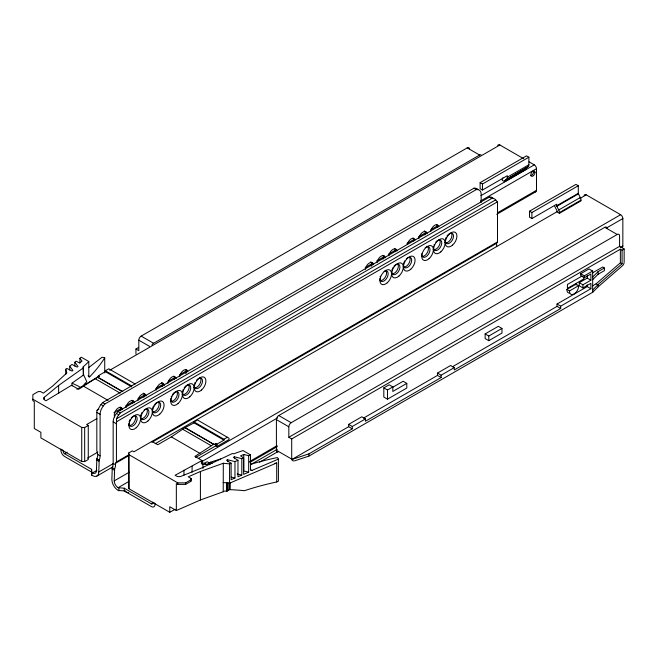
<?xml version="1.0" encoding="UTF-8"?>
<svg xmlns="http://www.w3.org/2000/svg" width="657" height="657" viewBox="0 0 657 657"><rect width="100%" height="100%" fill="white"/><g stroke="black" fill="none" stroke-linecap="round" stroke-linejoin="round"><path stroke-width="0.99" d="M79.916 363.124L79.916 358.279L81.296 357.203L88.802 361.531L88.794 376.19A1.799 0.731 -71.7 0 0 88.867 376.699M251.015 464.203A214.461 123.82 0 0 1 277.435 457.535L278.404 459.087L252.017 470.42A1.856 1.215 -52.2 0 1 250.514 469.558L250.531 454.907L248.666 455.703L248.666 472.178L243.632 474.338L243.632 457.872L241.817 458.652L241.817 475.118L237.974 476.768L237.974 460.294L234.968 461.592L234.968 478.058L231.124 479.709L231.124 463.242L229.613 463.891L223.298 463.259L223.224 491.74L224.595 491.091L227.133 491.083L227.133 482.558M98.353 377.29L98.402 375.697L105.366 371.673L131.728 386.891M195.77 457.387L215.718 445.873L215.792 443.475L216.966 444.148L223.938 440.124L223.938 439.221L194.07 421.975L194.07 422.878L223.938 440.124M215.718 445.873L216.892 446.546L216.966 444.148M223.298 491.748L200.41 499.985L176.339 510.538L176.339 483.552L177.792 484.39L185.635 484.39L190.859 481.367L191.072 478.468L188.231 476.834L200.41 471.496L223.298 463.259M190.859 481.367L191.072 478.468M227.133 491.083L229.531 489.662A5.502 1.79 20.5 0 1 230.172 489.662A253.684 82.56 20.5 0 1 244.56 490.672A210.996 121.816 0 0 1 276.712 481.967L278.404 481.244L278.404 459.087M63.228 450.472L63.228 451.458A1.848 1.068 60 0 0 64.534 453.716L91.61 469.353L91.701 472.424L92.506 472.892A5.543 3.203 60 0 0 96.431 470.626L96.858 458.75A9.247 5.338 -60 0 0 97.737 454.472L96.825 450.612L96.825 412.432A9.247 5.338 -60 0 1 97.047 410.354A11.448 2.571 -39.4 0 1 98.649 408.58A9.247 5.338 -60 0 1 101.006 404.54L102.525 402.651L474.026 188.165L475.545 188.296A9.247 5.338 -60 0 1 477.902 189.627M91.61 469.353L91.701 475.142L92.506 475.611A8.878 5.125 60 0 0 98.78 471.981L99.215 460.105A9.247 5.338 -60 0 0 100.094 455.827L100.094 414.321A9.247 5.338 -60 0 1 103.363 405.895L104.874 404.006L476.382 189.52L477.894 189.659A9.247 5.338 -60 0 1 481.162 194.308L481.162 202.405M128.871 454.751L116.429 461.928L115.517 463.3L115.517 464.737A9.247 5.338 -60 0 1 114.638 469.016L114.211 480.891A5.543 3.203 60 0 0 118.129 487.683L124.255 488.2L151.34 503.837A1.848 1.068 60 0 0 152.646 503.081L152.646 502.096L154.995 503.459L154.995 504.436A5.174 2.989 60 0 1 151.34 506.555L124.255 490.919L118.129 490.401A8.878 5.125 60 0 1 111.854 479.528L112.29 467.653A9.247 5.338 -60 0 0 113.16 463.374L113.16 421.868A9.247 5.338 -60 0 1 116.429 413.442L117.948 411.553L489.457 197.067L490.968 197.207A9.247 5.338 -60 0 1 492.988 198.143M151.939 442.276L496.593 243.295L497.505 241.916L497.505 203.744A9.247 5.338 -60 0 0 497.283 201.921A11.448 8.984 86.3 0 0 495.682 199.892A9.247 5.338 -60 0 0 493.325 198.562L490.968 197.207M592.433 272.942L602.724 267.005L604.424 267.982L604.424 270.61L598.133 274.24L592.663 279.668L592.663 290.041L598.133 284.514L622.072 263.777L622.072 250.169L624.15 248.97L624.15 262.176M624.068 262.931A3.326 1.922 -60 0 1 622.368 265.839L598.133 286.822L592.778 292.217L309.028 456.04L294.689 460.82M116.429 461.928L116.429 423.757A9.247 5.338 -60 0 1 116.65 421.679A11.448 8.984 86.3 0 1 116.429 418.846A9.247 5.338 -60 0 1 118.786 414.805L120.305 412.916L491.806 198.43L493.325 198.562M83.989 384.575L86.765 381.651L83.636 374.917L83.225 366.828A214.461 123.82 0 0 0 88.802 361.531M452.377 366.803L557.037 306.384L557.037 304.043L560.692 306.154L590.881 288.727L590.881 283.298L582.915 287.897L579.26 285.787L579.26 282.699L582.915 284.81L590.881 280.211L590.881 273.994L584.344 277.763L580.689 275.653L580.689 273.731L589.001 268.927L592.663 271.045L592.663 277.04L598.133 271.612L604.424 267.982M88.679 367.624L102.032 357.26L104.726 357.819A214.461 123.82 0 0 1 89.746 376.732L89.557 376.888A1.938 0.788 -72.3 0 1 89.221 377.019A1.864 0.756 -72 0 1 88.867 376.699M592.532 285.894L596.063 283.849L620.372 262.8L620.372 249.192L622.072 250.169M502.958 177.784A4.254 2.456 60 0 0 502.277 179.591L502.277 180.346L504.633 181.702L504.633 180.946A0.928 0.534 60 0 1 504.781 180.56L528.195 166.566A4.254 2.456 60 0 0 528.885 164.759L528.885 157.212L526.528 155.857L480.119 182.646L480.119 188.682L482.476 190.045L507.311 175.706L507.311 177.209A4.254 2.456 60 0 1 506.629 179.024M504.781 180.56L528.195 166.566M44.282 399.3L44.282 397.263L58.629 385.429L83.636 367.715M65.741 374.359L65.741 369.283L66.866 368.405L72.065 371.074L72.894 370.425L69.724 366.187L71.958 364.446L77.156 367.115L77.986 366.475L74.816 362.229L76.171 361.186L79.637 362.96L82.026 361.104L79.916 358.279M72.024 385.971L72.024 383.146L83.636 374.917M44.282 397.263A3.696 2.135 0 0 0 44.692 399.998L45.998 400.754L71.597 385.224L78.684 389.314L97.564 377.077L122.785 391.638M151.956 441.397L157.737 444.74L171.337 436.889L185.093 427.608L214.018 444.493L215.792 443.475M201.108 462.906L204.565 463.218L207.062 461.772L209.353 462.758L206.807 464.507L201.995 464.261L201.995 460.508L194.907 456.418L213.788 444.181M135.942 354.049L135.942 349.015L138.816 350.674L138.816 340.186A3.326 1.922 -60 0 1 141.173 336.105L467.209 147.874A3.326 1.922 -60 0 1 469.303 148.145M135.942 349.015L138.611 347.479M105.366 371.673L105.366 370.762L108.783 368.791L135.145 384.008M151.931 345.032A3.326 1.922 -60 0 1 153.59 343.274L479.626 155.044A3.326 1.922 -60 0 1 481.014 154.765M76.853 389.248L99.067 376.42M109.735 370.261L499.895 145L523.695 158.748M97.564 377.077L99.568 376.371L98.402 375.697M480.119 182.646L482.476 184.009L528.885 157.212M97.047 410.354L98.821 409.336M507.311 177.209L528.885 164.759M504.633 180.946L526.2 168.496A0.928 0.534 60 0 1 526.347 168.102M504.633 181.702L526.2 169.251L526.2 168.496M480.949 195.638L534.272 164.858A3.145 1.815 60 0 1 536.498 168.701L536.498 190.3A3.145 1.815 60 0 1 534.626 191.745M96.965 418.575L86.658 424.529L88.268 425.457L88.268 459.522L84.671 461.592L81.731 461.485L40.89 437.899L40.89 432.331L34.295 428.528L34.295 401.542L32.85 400.704L32.85 394.668L38.081 391.654L40.479 391.531L43.321 393.165L52.568 386.135L66.833 372.93L65.741 369.283M32.85 399.201L81.731 427.42L84.671 427.535L88.268 425.457M113.965 412.645L121.069 408.547M125.503 405.985L132.607 401.887M137.937 398.807L145.033 394.709M155.684 388.558L163.675 383.951M168.118 381.389L174.327 377.8M179.657 374.72L185.865 371.139M365.177 267.613L372.281 263.514M376.716 260.952L383.819 256.854M388.254 254.292L396.245 249.676M406.897 243.525L414 239.427M418.435 236.865L426.426 232.25M430.861 229.687L437.077 226.098M480.571 200.993L536.498 168.701M116.429 418.846L495.674 199.892M116.65 421.679L497.283 201.921M64.534 453.716L67.195 452.18M497.439 212.843L536.498 190.3M496.741 214.313L535.849 191.737M87.521 458.093L97.827 452.139M559.403 213.328L559.403 212.572A4.254 2.456 60 0 0 558.721 209.977L556.873 206.306A0.928 0.534 60 0 1 556.725 205.74L556.725 204.237L531.891 218.576L529.534 217.212L529.534 211.176L575.943 184.387L578.3 185.742L578.3 193.289A0.928 0.534 60 0 0 578.447 193.856L580.295 197.527A4.254 2.456 60 0 1 580.977 200.122L580.977 200.878L559.403 213.328L557.054 211.973L557.054 211.217A0.928 0.534 60 0 0 556.906 210.651L555.058 206.98A4.254 2.456 60 0 1 554.483 205.395M529.534 211.176L531.891 212.54L578.3 185.742M92.506 472.892L96.949 470.322M556.725 205.74L578.3 193.289M175.099 509.347L169.752 512.296L128.903 488.718L128.715 452.96L132.312 450.883L133.913 451.811L497.505 241.916M556.873 206.306L578.447 193.856M98.78 471.981L112.996 463.776M115.517 463.3L128.838 455.613M96.949 476.046L112.93 466.815M558.721 209.977L580.295 197.527M155.2 443.713L557.801 211.275M580.016 198.447L586.241 194.858L620.619 214.708A3.145 1.815 60 0 1 622.844 218.551L622.844 246.03A3.145 1.815 60 0 1 621.924 247.574M194.07 421.975L197.486 420.004L229.014 438.203L229.055 439.525L216.892 446.546M185.093 427.608L194.07 422.878M559.403 212.572L580.977 200.122M114.211 480.891L129.306 472.169M118.129 487.683L128.788 481.532M223.938 439.221L227.355 437.25M198.471 458.43L620.619 214.708M201.995 460.508L175.099 475.282L176.405 476.038A3.696 2.135 0 0 0 181.143 476.276L201.633 467.998L232.323 453.56L233.859 453.798A214.461 123.82 0 0 1 243.024 450.571L250.531 454.907M278.396 451.802A3.326 1.922 -60 0 1 276.408 450.267L276.408 419.626A3.326 1.922 -60 0 1 278.765 415.544L604.801 227.314A3.326 1.922 -60 0 1 607.125 228.258M201.568 461.772L277.615 417.868M606.871 227.774L622.844 218.551M128.715 452.96L128.903 454.652L177.792 482.879L185.635 482.879L190.859 479.856M291.182 422.714L617.219 234.483A3.326 1.922 -60 0 1 619.576 235.838L619.576 246.334L288.834 437.283L288.834 426.795A3.326 1.922 -60 0 1 291.182 422.714L278.765 415.544M151.34 503.837L153.114 502.81M249.57 461.534L277.123 445.627M620.175 247.566L622.844 246.03M249.808 462.462L277.361 446.555M288.834 437.283L291.708 438.942L620.372 249.192M250.703 464.622L277.344 449.248M383.819 387.885L389.149 384.805L392.812 386.916L392.812 391.449L406.79 383.376L406.79 388.024L387.482 399.177L383.819 397.066L383.819 387.885L387.482 389.995L392.812 386.916M259.589 462.216L278.231 451.449M582.045 276.039L567.426 284.473L567.426 288.398L583.769 278.962L583.769 277.008M580.689 273.731L584.344 275.841L592.663 271.045M392.648 387.318L403.127 381.265L406.79 383.376M485.129 333.92L498.31 326.315L501.973 328.426L501.973 333.074L488.792 340.679L485.129 338.569L485.129 333.92L488.792 336.031L501.973 328.426M566.901 289.441L576.033 284.169L578.645 285.68A6.471 3.737 -60 0 1 574.078 293.958A6.471 3.737 -60 0 1 569.512 290.944L566.901 289.441A6.471 3.737 -60 0 0 569.307 293.071M579.26 282.699L587.227 278.1L590.881 280.211M569.512 290.944L578.645 285.68M293.901 460.984L292.464 460.656L291.741 459.547L348.637 426.705L348.637 424.381L361.777 416.793L365.44 418.903L365.44 421.227L441.126 377.529L441.126 375.204L454.266 367.616L454.266 369.948L560.692 308.503L560.692 306.154M363.535 418.098L437.472 375.418L437.472 373.094L450.603 365.506L454.266 367.616M557.037 304.043L587.227 286.608L590.881 288.727M348.637 424.381L352.3 426.492L365.44 418.903M291.708 438.942L291.708 459.095A3.326 1.922 -60 0 0 291.741 459.547L309.028 453.798L352.3 428.816L352.3 426.492M234.968 461.592L227.626 459.76L226.509 460.237L231.124 463.242M241.817 458.652L234.475 456.82L233.358 457.297L237.974 460.294M248.666 455.703L243.772 454.488L240.552 455.868L243.632 457.872M276.712 481.967L276.712 462.947L229.613 483.174L223.224 482.534M210.552 464.039L210.552 462.158L220.662 458.964M248.666 472.178L243.772 470.954L243.772 454.488M237.226 473.976L241.817 475.118M231.297 477.146L234.968 478.058M72.024 383.146L79.382 386.62M528.984 161.803L534.272 164.858M533.689 171.682L534.995 172.438M467.209 147.874L479.626 155.044M604.801 227.314L617.219 234.483M619.576 246.334L624.15 248.97M620.372 262.8L622.072 263.777M475.545 188.296L477.894 189.659M474.026 188.165L476.382 189.52M489.457 197.067L491.806 198.43M596.063 283.849L597.862 284.892M557.037 306.384L560.692 308.503M437.472 373.094L441.126 375.204M437.472 375.418L441.126 377.529M348.637 426.705L352.3 428.816M141.173 336.105L153.59 343.274M138.816 340.186L149.468 346.329M276.408 419.626L288.834 426.795M276.408 450.267L291.708 459.095M105.366 370.762L131.728 385.979M97.803 377.397L122.153 391.457M185.323 427.929L214.018 444.493M94.961 378.588L120.182 393.141M182.482 429.111L211.184 445.684M88.112 375.796L89.746 376.732M250.383 469.476L252.017 470.42M83.809 386.357L108.159 400.417M171.337 436.889L200.032 453.453M102.525 402.651L104.874 404.006M117.948 411.553L120.305 412.916M204.565 463.218L206.807 464.507M101.006 404.54L103.363 405.895M116.429 413.442L118.786 414.805M96.825 412.432L100.094 414.321M113.16 421.868L116.429 423.757M97.737 454.472L100.094 455.827M113.16 463.374L115.517 464.737M96.858 458.75L99.215 460.105M112.29 467.653L114.638 469.016M96.431 459.859L98.78 461.222M111.854 468.769L114.211 470.125M176.339 510.538L169.752 506.728L169.752 512.296M62.44 450.02L60.871 449.117L60.871 450.094A5.174 2.989 60 0 0 64.534 456.434L91.61 472.071M210.552 462.158L212.219 463.341M598.133 271.612L598.133 274.24M598.133 284.514L598.133 286.822M592.778 276.975L592.778 279.603M592.778 289.975L592.778 292.217M587.227 275.431L587.227 278.1M587.227 284.801L587.227 286.608M584.344 275.841L584.344 277.763M582.915 284.81L582.915 287.897M531.891 212.54L531.891 218.576M496.593 243.295L496.593 244.724A9.247 5.338 -60 0 0 496.733 246.211M488.792 336.031L488.792 340.679M482.476 184.009L482.476 190.045M387.482 389.995L387.482 399.177M309.028 453.798L309.028 456.04M234.475 456.82L234.475 458.758M230.172 482.788L230.172 489.662M229.613 463.891L229.531 489.662M228.193 482.911L228.193 490.459M227.626 459.76L227.626 461.699M226.731 482.911L226.731 491.091M209.353 462.758L209.353 464.745M202.923 464.343L202.923 468.441M200.41 471.496L200.41 499.985M192.09 466.232L192.09 472.235M185.635 482.879L185.635 484.39M183.968 470.166L183.968 475.175M177.792 482.879L177.792 484.39M128.903 454.652L128.903 488.718M124.255 488.2L124.255 490.919M118.933 488.151L118.933 490.861M104.726 357.819L104.726 372.921M91.701 472.424L91.701 475.142M84.671 427.535L84.671 461.592M83.225 366.828L83.225 375.615M81.731 427.42L81.731 461.485M74.816 362.229L74.816 366.105M69.724 366.187L69.724 370.063M58.629 385.429L58.629 393.576M497.776 145.558A3.145 1.815 60 0 1 499.895 145M533.287 170.492A2.957 1.708 -60 0 1 533.459 170.721M533.656 172.077A2.957 1.708 -60 0 1 530.642 175.591M469.451 148.457A3.326 1.922 -60 0 1 469.533 148.819M388.854 255.762A5.823 3.359 -60 0 1 392.927 249.405A5.823 3.359 -60 0 1 396.992 251.064M186.235 370.77A8.229 4.747 -60 0 1 185.668 373.094M394.685 248.535A5.823 3.359 -60 0 1 395.424 251.647M412.99 237.974A5.823 3.359 -60 0 1 413.721 241.086M413.705 239.444A8.229 4.747 -60 0 1 413.491 240.585M425.465 232.644A8.229 4.747 -60 0 1 424.907 234.968M414.189 240.183A8.229 4.747 -60 0 1 413.976 239.279M424.332 230.853A5.823 3.359 -60 0 1 425.49 234.294M437.233 225.852A8.229 4.747 -60 0 1 437.02 227.002M425.958 233.391A8.229 4.747 -60 0 1 425.744 232.488M436.519 224.382A5.823 3.359 -60 0 1 437.258 227.494M407.307 244.388A5.823 3.359 -60 0 1 411.225 238.836A5.823 3.359 -60 0 1 415.142 239.862M418.92 238.409A5.823 3.359 -60 0 1 422.993 232.044A5.823 3.359 -60 0 1 427.058 233.711M430.688 231.609A5.823 3.359 -60 0 1 434.753 225.252A5.823 3.359 -60 0 1 438.827 226.92M370.737 261.798A5.823 3.359 -60 0 1 371.739 266.052M371.944 262.504A8.229 4.747 -60 0 1 371.304 265.913M383.704 255.704A8.229 4.747 -60 0 1 383.072 259.121M372.141 263.432A8.229 4.747 -60 0 1 372.076 262.422M382.924 255.327A5.823 3.359 -60 0 1 383.655 258.439M365.325 269.354A5.823 3.359 -60 0 1 369.39 262.989A5.823 3.359 -60 0 1 373.455 264.656M377.093 262.554A5.823 3.359 -60 0 1 381.159 256.197A5.823 3.359 -60 0 1 385.224 257.864M395.399 250.005A8.229 4.747 -60 0 1 395.185 251.155M384.123 257.544A8.229 4.747 -60 0 1 383.836 255.63M132.706 400.622A8.229 4.747 -60 0 1 132.427 402.864M121.143 408.35A8.229 4.747 -60 0 1 121.069 407.34M144.474 393.83A8.229 4.747 -60 0 1 143.842 397.247M133.125 402.454A8.229 4.747 -60 0 1 132.837 400.548M174.466 377.561A8.229 4.747 -60 0 1 174.253 378.711M163.191 385.101A8.229 4.747 -60 0 1 162.903 383.187M114.72 416.932A5.823 3.359 -60 0 1 117.118 408.868A5.823 3.359 -60 0 1 122.457 409.566M126.095 407.471A5.823 3.359 -60 0 1 130.16 401.115A5.823 3.359 -60 0 1 134.225 402.774M137.855 400.68A5.823 3.359 -60 0 1 141.92 394.315A5.823 3.359 -60 0 1 145.994 395.982M156.161 390.11A5.823 3.359 -60 0 1 160.226 383.754A5.823 3.359 -60 0 1 164.291 385.413M167.921 383.318A5.823 3.359 -60 0 1 171.994 376.962A5.823 3.359 -60 0 1 176.06 378.621M179.69 376.527A5.823 3.359 -60 0 1 183.755 370.17A5.823 3.359 -60 0 1 187.828 371.829M185.857 369.735A5.823 3.359 -60 0 1 186.103 373.225M162.772 383.261A8.229 4.747 -60 0 1 162.139 386.677M173.752 376.091A5.823 3.359 -60 0 1 174.491 379.204M161.573 382.555A5.823 3.359 -60 0 1 162.722 385.996M143.267 393.124A5.823 3.359 -60 0 1 144.425 396.565M131.917 400.244A5.823 3.359 -60 0 1 132.657 403.357M120.945 407.414A8.229 4.747 -60 0 1 120.305 410.83M120.157 407.036A5.823 3.359 -60 0 1 120.888 410.149M584.122 195.408A3.145 1.815 60 0 1 586.241 194.858M274.749 463.374A210.996 121.816 0 0 1 276.712 462.947M576.033 284.169A6.471 3.737 -60 0 1 576.025 285.039M409.664 257.429A5.823 3.359 -60 0 1 408.416 264.155A5.823 3.359 -60 0 1 403.086 266.75M406.289 258.825A5.823 3.359 -60 0 1 411.635 259.523A5.823 3.359 -60 0 1 407.562 267.366A5.823 3.359 -60 0 1 403.497 264.221M403.644 263.408A5.823 3.359 -60 0 1 403.899 262.57M404.236 261.741A5.823 3.359 -60 0 1 404.655 260.936M196.525 380.214A5.823 3.359 -60 0 1 202.372 379.845A5.823 3.359 -60 0 1 198.611 388A5.823 3.359 -60 0 1 194.332 384.977M194.727 383.335A5.823 3.359 -60 0 1 195.063 382.505M425.219 247.722A5.823 3.359 -60 0 1 429.982 249.422A5.823 3.359 -60 0 1 425.654 256.92A5.823 3.359 -60 0 1 421.802 253.651M435.763 242.096A5.823 3.359 -60 0 1 441.611 241.727A5.823 3.359 -60 0 1 437.849 249.882A5.823 3.359 -60 0 1 433.563 246.86M433.965 245.217A5.823 3.359 -60 0 1 434.302 244.379M446.982 236.011A5.823 3.359 -60 0 1 453.314 234.73A5.823 3.359 -60 0 1 449.396 243.213A5.823 3.359 -60 0 1 445.479 239.255M445.725 238.417A5.823 3.359 -60 0 1 446.07 237.588M427.97 246.868A5.823 3.359 -60 0 1 426.722 253.594A5.823 3.359 -60 0 1 421.383 256.181M439.393 239.633A5.823 3.359 -60 0 1 438.736 246.416A5.823 3.359 -60 0 1 433.152 249.389M451.162 232.841A5.823 3.359 -60 0 1 450.505 239.624A5.823 3.359 -60 0 1 444.92 242.597M384.033 271.448A5.823 3.359 -60 0 1 388.156 273.821A5.823 3.359 -60 0 1 384.033 280.958A5.823 3.359 -60 0 1 379.918 278.576M380.116 276.991A5.823 3.359 -60 0 1 380.362 276.162M393.929 266.249A5.823 3.359 -60 0 1 399.719 265.674A5.823 3.359 -60 0 1 396.442 273.731A5.823 3.359 -60 0 1 391.679 271.784M391.884 270.199A5.823 3.359 -60 0 1 392.13 269.37M392.467 268.532A5.823 3.359 -60 0 1 392.886 267.728M385.38 270.249A5.823 3.359 -60 0 1 385.593 276.572A5.823 3.359 -60 0 1 380.042 280.539M397.559 263.786A5.823 3.359 -60 0 1 397.14 270.183A5.823 3.359 -60 0 1 391.81 273.747M184.215 387.72A5.823 3.359 -60 0 1 190.546 386.439A5.823 3.359 -60 0 1 186.629 394.923A5.823 3.359 -60 0 1 182.72 390.956M182.966 390.127A5.823 3.359 -60 0 1 183.303 389.297M131.162 417.959A5.823 3.359 -60 0 1 136.952 417.384A5.823 3.359 -60 0 1 133.675 425.44A5.823 3.359 -60 0 1 128.92 423.494M129.117 421.901A5.823 3.359 -60 0 1 129.363 421.071M129.7 420.242A5.823 3.359 -60 0 1 130.119 419.429M134.8 415.487A5.823 3.359 -60 0 1 134.143 422.279A5.823 3.359 -60 0 1 128.55 425.251M144.154 409.993A5.823 3.359 -60 0 1 148.909 411.693A5.823 3.359 -60 0 1 144.581 419.191A5.823 3.359 -60 0 1 140.729 415.922M140.885 415.109A5.823 3.359 -60 0 1 141.132 414.28M141.469 413.45A5.823 3.359 -60 0 1 141.887 412.637M146.897 409.139A5.823 3.359 -60 0 1 145.903 415.487A5.823 3.359 -60 0 1 140.812 418.657M154.699 404.367A5.823 3.359 -60 0 1 160.546 403.998A5.823 3.359 -60 0 1 156.785 412.153A5.823 3.359 -60 0 1 152.498 409.13M152.646 408.317A5.823 3.359 -60 0 1 153.656 405.845M158.329 401.903A5.823 3.359 -60 0 1 157.91 408.301A5.823 3.359 -60 0 1 152.58 411.865M172.446 394.512A5.823 3.359 -60 0 1 178.712 393.034A5.823 3.359 -60 0 1 175.296 401.443A5.823 3.359 -60 0 1 170.804 398.561M171.198 396.918A5.823 3.359 -60 0 1 171.534 396.089M176.626 391.334A5.823 3.359 -60 0 1 175.969 398.126A5.823 3.359 -60 0 1 170.385 401.099M188.395 384.542A5.823 3.359 -60 0 1 188.198 390.545A5.823 3.359 -60 0 1 183.196 394.578M182.646 394.504A5.823 3.359 -60 0 1 182.153 394.307M199.744 377.422A5.823 3.359 -60 0 1 199.744 384.148A5.823 3.359 -60 0 1 193.922 387.515M128.723 492.61A3.696 2.135 0 0 1 125.019 490.475M533.443 175.665A2.957 1.708 -60 0 0 534.379 171.083A2.957 1.708 -60 0 0 530.881 174.187A2.957 1.708 -60 0 0 533.443 175.665M201.6 389.979A8.229 4.747 -60 0 0 204.212 377.233A8.229 4.747 -60 0 0 194.48 385.864A8.229 4.747 -60 0 0 201.6 389.979M410.773 269.214A8.229 4.747 -60 0 0 413.376 256.468A8.229 4.747 -60 0 0 403.644 265.1A8.229 4.747 -60 0 0 410.773 269.214M429.07 258.644A8.229 4.747 -60 0 0 431.682 245.907A8.229 4.747 -60 0 0 421.95 254.53A8.229 4.747 -60 0 0 429.07 258.644M440.839 251.853A8.229 4.747 -60 0 0 443.442 239.107A8.229 4.747 -60 0 0 433.71 247.738A8.229 4.747 -60 0 0 440.839 251.853M452.607 245.061A8.229 4.747 -60 0 0 455.211 232.315A8.229 4.747 -60 0 0 445.479 240.947A8.229 4.747 -60 0 0 452.607 245.061M387.236 282.797A8.229 4.747 -60 0 0 389.847 270.052A8.229 4.747 -60 0 0 380.116 278.683A8.229 4.747 -60 0 0 387.236 282.797M399.004 276.006A8.229 4.747 -60 0 0 401.616 263.26A8.229 4.747 -60 0 0 391.876 271.891A8.229 4.747 -60 0 0 399.004 276.006M189.84 396.771A8.229 4.747 -60 0 0 192.444 384.025A8.229 4.747 -60 0 0 182.712 392.656A8.229 4.747 -60 0 0 189.84 396.771M159.774 414.124A8.229 4.747 -60 0 0 162.378 401.386A8.229 4.747 -60 0 0 152.646 410.017A8.229 4.747 -60 0 0 159.774 414.124M148.006 420.923A8.229 4.747 -60 0 0 150.609 408.178A8.229 4.747 -60 0 0 140.877 416.809A8.229 4.747 -60 0 0 148.006 420.923M178.072 403.562A8.229 4.747 -60 0 0 180.683 390.816A8.229 4.747 -60 0 0 170.951 399.448A8.229 4.747 -60 0 0 178.072 403.562M136.237 427.715A8.229 4.747 -60 0 0 138.849 414.969A8.229 4.747 -60 0 0 129.117 423.601A8.229 4.747 -60 0 0 136.237 427.715"/></g></svg>
